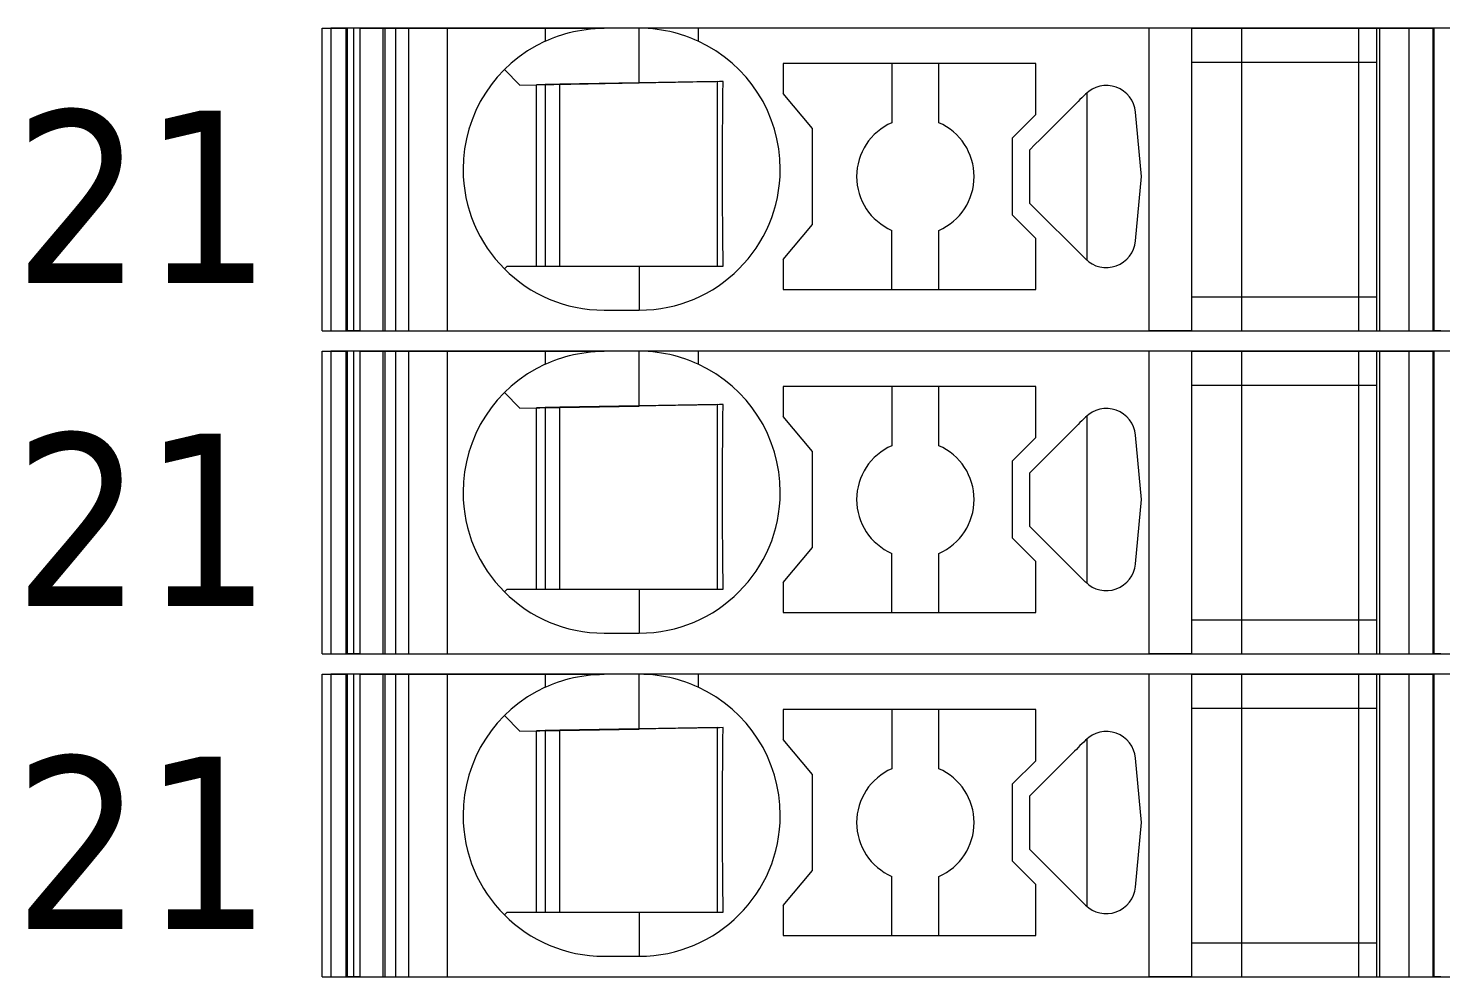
# Model space of a CAD drawing. Header units: millimetres. Extents: x 0 to 2100, y 0 to 1485.
# Drawn here: x 1216.85 to 1240.89, y 519.35 to 535.5 of the extents above; entities that cross this region are included whole.
import ezdxf
from ezdxf.enums import TextEntityAlignment as Align

# ---------------------------------------------------------------- set-up
doc = ezdxf.new("R2010")
doc.units = ezdxf.units.MM
for name, color, linetype, lineweight in [('EPLAN309', 5, 'Continuous', 5), ('EPLAN493', 5, 'Continuous', 5), ('MAIN-1', 7, 'Continuous', 5), ('MAIN-2', 7, 'Continuous', 5)]:
    doc.layers.add(name, color=color, linetype=linetype, lineweight=lineweight)
doc.styles.add('Tahoma', font='')
doc.styles.get('Tahoma').set_extended_font_data('Tahoma')

# ---------------------------------------------------------------- blocks, each defined once
blk = doc.blocks.new('EPLSYM_LibrarySPECIAL_Symbol12_Variant0_Placement8_48')
at = {"layer": 'EPLAN309', "lineweight": 13, "ltscale": 20}
blk.add_lwpolyline([(0, -5.15), (68.15, -5.15), (68.15, 0), (0, 0)], close=True, dxfattribs=at)
at = {"layer": 'EPLAN493', "color": 5, "style": 'Tahoma'}
blk.add_attdef('17_20450', text='', height=2.93475, dxfattribs=at).set_placement((0, -27.293475), align=Align.MIDDLE_RIGHT)
blk = doc.blocks.new('EPLSYM_LibrarySPECIAL_Symbol12_Variant0_Placement8_49')
at = {"layer": 'EPLAN309', "lineweight": 13, "ltscale": 20}
blk.add_lwpolyline([(0, -5.15), (68.15, -5.15), (68.15, 0), (0, 0)], close=True, dxfattribs=at)
at = {"layer": 'EPLAN493', "color": 5, "style": 'Tahoma'}
blk.add_attdef('17_20450', text='', height=2.93475, dxfattribs=at).set_placement((0, -27.293475), align=Align.MIDDLE_RIGHT)
blk = doc.blocks.new('EPLSYM_LibrarySPECIAL_Symbol12_Variant0_Placement8_50')
at = {"layer": 'EPLAN309', "lineweight": 13, "ltscale": 20}
blk.add_lwpolyline([(0, -5.15), (68.15, -5.15), (68.15, 0), (0, 0)], close=True, dxfattribs=at)
at = {"layer": 'EPLAN493', "color": 5, "style": 'Tahoma'}
blk.add_attdef('17_20450', text='', height=2.93475, dxfattribs=at).set_placement((0, -27.293475), align=Align.MIDDLE_RIGHT)

msp = doc.modelspace()

# ---------------------------------------------------------------- linework, layer by layer
at = {"layer": 'MAIN-1'}
for p, q in [((1221.85, 535.5), (1222.284, 535.5)), ((1221.85, 530.35), (1221.85, 535.5)), ((1222.393, 535.5), (1222.284, 535.5)), ((1222.284, 530.35), (1222.284, 535.5)), ((1222.501, 535.5), (1222.393, 535.5)), ((1222.393, 530.35), (1222.393, 535.5)), ((1222.501, 535.5), (1225.65, 535.5)), ((1222.501, 530.35), (1222.501, 535.5)), ((1225.65, 535.5), (1226.65, 535.5)), ((1225.65, 535.5), (1225.65, 535.282)), ((1226.346, 535.481), (1226.421, 535.489)), ((1226.421, 535.489), (1226.497, 535.495)), ((1226.497, 535.495), (1226.573, 535.499)), ((1226.573, 535.499), (1226.65, 535.5)), ((1227.25, 535.5), (1226.65, 535.5)), ((1227.327, 535.499), (1227.25, 535.5)), ((1228.25, 535.5), (1227.25, 535.5)), ((1227.25, 534.568), (1227.25, 535.5)), ((1227.403, 535.495), (1227.327, 535.499)), ((1227.479, 535.489), (1227.403, 535.495)), ((1227.554, 535.481), (1227.479, 535.489)), ((1235.932, 535.5), (1228.25, 535.5)), ((1228.25, 535.5), (1228.25, 535.282)), ((1236.65, 535.5), (1235.932, 535.5)), ((1235.932, 530.35), (1235.932, 535.5)), ((1236.65, 535.5), (1239.8, 535.5)), ((1236.65, 535.5), (1236.65, 530.35)), ((1239.8, 535.5), (1240.35, 535.5)), ((1239.8, 535.5), (1239.8, 530.35)), ((1240.35, 535.5), (1240.784, 535.5)), ((1240.35, 535.5), (1240.35, 530.35)), ((1240.893, 535.5), (1240.784, 535.5)), ((1240.784, 530.35), (1240.784, 535.5)), ((1225.65, 535.282), (1225.702, 535.305)), ((1225.702, 535.305), (1225.756, 535.327)), ((1225.756, 535.327), (1225.813, 535.349)), ((1225.813, 535.349), (1225.872, 535.37)), ((1225.872, 535.37), (1225.933, 535.39)), ((1225.933, 535.39), (1225.997, 535.409)), ((1225.997, 535.409), (1226.063, 535.427)), ((1226.063, 535.427), (1226.131, 535.443)), ((1226.131, 535.443), (1226.201, 535.458)), ((1226.201, 535.458), (1226.272, 535.47)), ((1226.272, 535.47), (1226.346, 535.481)), ((1227.628, 535.47), (1227.554, 535.481)), ((1227.699, 535.458), (1227.628, 535.47)), ((1227.769, 535.443), (1227.699, 535.458)), ((1227.837, 535.427), (1227.769, 535.443)), ((1227.903, 535.409), (1227.837, 535.427)), ((1227.967, 535.39), (1227.903, 535.409)), ((1228.028, 535.37), (1227.967, 535.39)), ((1228.087, 535.349), (1228.028, 535.37)), ((1228.144, 535.327), (1228.087, 535.349)), ((1228.198, 535.305), (1228.144, 535.327)), ((1228.25, 535.282), (1228.198, 535.305)), ((1224.953, 534.797), (1225.217, 534.533)), ((1229.7, 534.9), (1229.7, 534.389)), ((1234, 534.9), (1229.7, 534.9)), ((1231.55, 534.9), (1231.55, 533.892)), ((1232.35, 533.892), (1232.35, 534.9)), ((1234, 534.029), (1234, 534.9)), ((1236.65, 534.925), (1239.8, 534.925)), ((1225.217, 534.533), (1227.25, 534.568)), ((1225.5, 531.45), (1225.5, 534.538)), ((1225.65, 534.54), (1225.65, 531.45)), ((1225.9, 531.45), (1225.9, 534.545)), ((1227.345, 534.57), (1227.25, 534.568)), ((1227.438, 534.571), (1227.345, 534.57)), ((1227.53, 534.573), (1227.438, 534.571)), ((1227.618, 534.575), (1227.53, 534.573)), ((1227.703, 534.576), (1227.618, 534.575)), ((1227.786, 534.577), (1227.703, 534.576)), ((1227.865, 534.579), (1227.786, 534.577)), ((1227.943, 534.58), (1227.865, 534.579)), ((1228.017, 534.581), (1227.943, 534.58)), ((1228.09, 534.582), (1228.017, 534.581)), ((1228.16, 534.584), (1228.09, 534.582)), ((1228.229, 534.585), (1228.16, 534.584)), ((1228.297, 534.586), (1228.229, 534.585)), ((1228.363, 534.587), (1228.297, 534.586)), ((1228.428, 534.588), (1228.363, 534.587)), ((1228.491, 534.589), (1228.428, 534.588)), ((1228.554, 534.59), (1228.491, 534.589)), ((1228.615, 534.591), (1228.554, 534.59)), ((1228.579, 531.45), (1228.579, 534.591)), ((1228.676, 534.592), (1228.615, 534.591)), ((1228.676, 534.522), (1228.676, 534.592)), ((1228.673, 534.303), (1228.674, 534.377)), ((1228.673, 534.227), (1228.673, 534.303)), ((1228.674, 534.377), (1228.675, 534.45)), ((1228.675, 534.45), (1228.676, 534.522)), ((1230.2, 533.793), (1229.7, 534.389)), ((1234.784, 534.316), (1234.752, 534.285)), ((1234.815, 534.347), (1234.784, 534.316)), ((1234.846, 534.379), (1234.815, 534.347)), ((1234.867, 534.398), (1234.867, 531.552)), ((1228.67, 533.988), (1228.671, 534.07)), ((1228.671, 534.07), (1228.672, 534.149)), ((1228.672, 534.149), (1228.673, 534.227)), ((1234.521, 534.053), (1234.483, 534.015)), ((1234.558, 534.09), (1234.521, 534.053)), ((1234.594, 534.126), (1234.558, 534.09)), ((1234.627, 534.159), (1234.594, 534.126)), ((1234.658, 534.191), (1234.627, 534.159)), ((1234.69, 534.222), (1234.658, 534.191)), ((1234.721, 534.253), (1234.69, 534.222)), ((1234.752, 534.285), (1234.721, 534.253)), ((1235.802, 532.975), (1235.698, 534.072)), ((1228.669, 533.817), (1228.67, 533.904)), ((1228.669, 533.726), (1228.669, 533.817)), ((1228.67, 533.904), (1228.67, 533.988)), ((1233.6, 533.629), (1234, 534.029)), ((1234.323, 533.856), (1234.242, 533.774)), ((1234.402, 533.934), (1234.323, 533.856)), ((1234.443, 533.975), (1234.402, 533.934)), ((1234.483, 534.015), (1234.443, 533.975)), ((1228.668, 533.632), (1228.669, 533.726)), ((1228.668, 533.534), (1228.668, 533.632)), ((1230.2, 532.157), (1230.2, 533.793)), ((1233.6, 533.629), (1233.6, 532.321)), ((1234.072, 533.604), (1233.986, 533.518)), ((1234.158, 533.69), (1234.072, 533.604)), ((1234.242, 533.774), (1234.158, 533.69)), ((1228.667, 533.431), (1228.668, 533.534)), ((1228.667, 533.324), (1228.667, 533.431)), ((1228.667, 533.213), (1228.667, 533.324)), ((1233.986, 533.518), (1233.9, 533.432)), ((1233.9, 533.302), (1233.9, 533.432)), ((1228.667, 533.1), (1228.667, 533.213)), ((1228.667, 532.979), (1228.667, 533.1)), ((1233.9, 533.171), (1233.9, 533.302)), ((1233.9, 533.04), (1233.9, 533.171)), ((1228.667, 532.861), (1228.667, 532.979)), ((1228.667, 532.747), (1228.667, 532.861)), ((1233.9, 532.91), (1233.9, 533.04)), ((1233.9, 532.779), (1233.9, 532.91)), ((1235.698, 531.878), (1235.802, 532.975)), ((1228.668, 532.638), (1228.667, 532.747)), ((1228.668, 532.534), (1228.668, 532.638)), ((1233.9, 532.648), (1233.9, 532.779)), ((1233.9, 532.518), (1233.9, 532.648)), ((1228.669, 532.434), (1228.668, 532.534)), ((1228.669, 532.339), (1228.669, 532.434)), ((1233.9, 532.518), (1234.846, 531.571)), ((1228.67, 532.248), (1228.669, 532.339)), ((1228.671, 532.159), (1228.67, 532.248)), ((1228.672, 532.073), (1228.671, 532.159)), ((1229.7, 531.561), (1230.2, 532.157)), ((1234, 531.921), (1233.6, 532.321)), ((1228.672, 531.99), (1228.672, 532.073)), ((1228.673, 531.908), (1228.672, 531.99)), ((1228.674, 531.829), (1228.673, 531.908)), ((1231.55, 531.05), (1231.55, 532.058)), ((1232.35, 531.05), (1232.35, 532.058)), ((1234, 531.05), (1234, 531.921)), ((1228.675, 531.75), (1228.674, 531.829)), ((1228.676, 531.674), (1228.675, 531.75)), ((1228.676, 531.598), (1228.676, 531.674)), ((1225, 531.45), (1224.953, 531.403)), ((1225, 531.45), (1227.25, 531.45)), ((1227.25, 531.45), (1227.342, 531.45)), ((1227.25, 531.45), (1227.25, 530.7)), ((1227.342, 531.45), (1227.433, 531.45)), ((1227.433, 531.45), (1227.523, 531.45)), ((1227.523, 531.45), (1227.61, 531.45)), ((1227.61, 531.45), (1227.695, 531.45)), ((1227.695, 531.45), (1227.778, 531.45)), ((1227.778, 531.45), (1227.858, 531.45)), ((1227.858, 531.45), (1227.936, 531.45)), ((1227.936, 531.45), (1228.011, 531.45)), ((1228.011, 531.45), (1228.085, 531.45)), ((1228.085, 531.45), (1228.157, 531.45)), ((1228.157, 531.45), (1228.226, 531.45)), ((1228.226, 531.45), (1228.295, 531.45)), ((1228.295, 531.45), (1228.361, 531.45)), ((1228.361, 531.45), (1228.427, 531.45)), ((1228.427, 531.45), (1228.491, 531.45)), ((1228.491, 531.45), (1228.555, 531.45)), ((1228.555, 531.45), (1228.617, 531.45)), ((1228.617, 531.45), (1228.678, 531.45)), ((1228.677, 531.524), (1228.676, 531.598)), ((1228.678, 531.45), (1228.677, 531.524)), ((1229.7, 531.561), (1229.7, 531.05)), ((1229.7, 531.05), (1234, 531.05)), ((1236.65, 530.925), (1239.8, 530.925)), ((1226.65, 530.7), (1227.25, 530.7)), ((1221.85, 530.35), (1222.284, 530.35)), ((1222.393, 530.35), (1222.284, 530.35)), ((1222.501, 530.35), (1222.393, 530.35)), ((1222.501, 530.35), (1235.932, 530.35)), ((1236.65, 530.35), (1235.932, 530.35)), ((1236.65, 530.35), (1239.8, 530.35)), ((1239.8, 530.35), (1240.35, 530.35)), ((1240.35, 530.35), (1240.784, 530.35)), ((1240.893, 530.35), (1240.784, 530.35)), ((1221.85, 530), (1222.284, 530)), ((1221.85, 524.85), (1221.85, 530)), ((1222.393, 530), (1222.284, 530)), ((1222.284, 524.85), (1222.284, 530)), ((1222.501, 530), (1222.393, 530)), ((1222.393, 524.85), (1222.393, 530)), ((1222.501, 530), (1225.65, 530)), ((1222.501, 524.85), (1222.501, 530)), ((1225.65, 530), (1226.65, 530)), ((1225.65, 530), (1225.65, 529.782)), ((1226.131, 529.943), (1226.201, 529.958)), ((1226.201, 529.958), (1226.272, 529.97)), ((1226.272, 529.97), (1226.346, 529.981)), ((1226.346, 529.981), (1226.421, 529.989)), ((1226.421, 529.989), (1226.497, 529.995)), ((1226.497, 529.995), (1226.573, 529.999)), ((1226.573, 529.999), (1226.65, 530)), ((1227.25, 530), (1226.65, 530)), ((1227.327, 529.999), (1227.25, 530)), ((1228.25, 530), (1227.25, 530)), ((1227.25, 529.068), (1227.25, 530)), ((1227.403, 529.995), (1227.327, 529.999)), ((1227.479, 529.989), (1227.403, 529.995)), ((1227.554, 529.981), (1227.479, 529.989)), ((1227.628, 529.97), (1227.554, 529.981)), ((1227.699, 529.958), (1227.628, 529.97)), ((1227.769, 529.943), (1227.699, 529.958)), ((1235.932, 530), (1228.25, 530)), ((1228.25, 530), (1228.25, 529.782)), ((1236.65, 530), (1235.932, 530)), ((1235.932, 524.85), (1235.932, 530)), ((1236.65, 530), (1239.8, 530)), ((1236.65, 530), (1236.65, 524.85)), ((1239.8, 530), (1240.35, 530)), ((1239.8, 530), (1239.8, 524.85)), ((1240.35, 530), (1240.784, 530)), ((1240.35, 530), (1240.35, 524.85)), ((1240.893, 530), (1240.784, 530)), ((1240.784, 524.85), (1240.784, 530)), ((1225.65, 529.782), (1225.702, 529.805)), ((1225.702, 529.805), (1225.756, 529.827)), ((1225.756, 529.827), (1225.813, 529.849)), ((1225.813, 529.849), (1225.872, 529.87)), ((1225.872, 529.87), (1225.933, 529.89)), ((1225.933, 529.89), (1225.997, 529.909)), ((1225.997, 529.909), (1226.063, 529.927)), ((1226.063, 529.927), (1226.131, 529.943)), ((1227.837, 529.927), (1227.769, 529.943)), ((1227.903, 529.909), (1227.837, 529.927)), ((1227.967, 529.89), (1227.903, 529.909)), ((1228.028, 529.87), (1227.967, 529.89)), ((1228.087, 529.849), (1228.028, 529.87)), ((1228.144, 529.827), (1228.087, 529.849)), ((1228.198, 529.805), (1228.144, 529.827)), ((1228.25, 529.782), (1228.198, 529.805)), ((1224.953, 529.297), (1225.217, 529.033)), ((1229.7, 529.4), (1229.7, 528.889)), ((1234, 529.4), (1229.7, 529.4)), ((1231.55, 529.4), (1231.55, 528.392)), ((1232.35, 528.392), (1232.35, 529.4)), ((1234, 528.529), (1234, 529.4)), ((1236.65, 529.425), (1239.8, 529.425)), ((1225.217, 529.033), (1227.25, 529.068)), ((1225.5, 525.95), (1225.5, 529.038)), ((1225.65, 529.04), (1225.65, 525.95)), ((1225.9, 525.95), (1225.9, 529.045)), ((1227.345, 529.07), (1227.25, 529.068)), ((1227.438, 529.071), (1227.345, 529.07)), ((1227.53, 529.073), (1227.438, 529.071)), ((1227.618, 529.075), (1227.53, 529.073)), ((1227.703, 529.076), (1227.618, 529.075)), ((1227.786, 529.077), (1227.703, 529.076)), ((1227.865, 529.079), (1227.786, 529.077)), ((1227.943, 529.08), (1227.865, 529.079)), ((1228.017, 529.081), (1227.943, 529.08)), ((1228.09, 529.082), (1228.017, 529.081)), ((1228.16, 529.084), (1228.09, 529.082)), ((1228.229, 529.085), (1228.16, 529.084)), ((1228.297, 529.086), (1228.229, 529.085)), ((1228.363, 529.087), (1228.297, 529.086)), ((1228.428, 529.088), (1228.363, 529.087)), ((1228.491, 529.089), (1228.428, 529.088)), ((1228.554, 529.09), (1228.491, 529.089)), ((1228.615, 529.091), (1228.554, 529.09)), ((1228.579, 525.95), (1228.579, 529.091)), ((1228.676, 529.092), (1228.615, 529.091)), ((1228.675, 528.95), (1228.676, 529.022)), ((1228.676, 529.022), (1228.676, 529.092)), ((1228.673, 528.803), (1228.674, 528.877)), ((1228.673, 528.727), (1228.673, 528.803)), ((1228.674, 528.877), (1228.675, 528.95)), ((1230.2, 528.293), (1229.7, 528.889)), ((1234.752, 528.785), (1234.721, 528.753)), ((1234.784, 528.816), (1234.752, 528.785)), ((1234.815, 528.847), (1234.784, 528.816)), ((1234.846, 528.879), (1234.815, 528.847)), ((1234.867, 528.898), (1234.867, 526.052)), ((1228.67, 528.488), (1228.671, 528.57)), ((1228.671, 528.57), (1228.672, 528.649)), ((1228.672, 528.649), (1228.673, 528.727)), ((1233.6, 528.129), (1234, 528.529)), ((1234.483, 528.515), (1234.443, 528.475)), ((1234.521, 528.553), (1234.483, 528.515)), ((1234.558, 528.59), (1234.521, 528.553)), ((1234.594, 528.626), (1234.558, 528.59)), ((1234.627, 528.659), (1234.594, 528.626)), ((1234.658, 528.691), (1234.627, 528.659)), ((1234.69, 528.722), (1234.658, 528.691)), ((1234.721, 528.753), (1234.69, 528.722)), ((1235.802, 527.475), (1235.698, 528.572)), ((1228.669, 528.317), (1228.67, 528.404)), ((1228.669, 528.226), (1228.669, 528.317)), ((1228.67, 528.404), (1228.67, 528.488)), ((1230.2, 526.657), (1230.2, 528.293)), ((1234.242, 528.274), (1234.158, 528.19)), ((1234.323, 528.356), (1234.242, 528.274)), ((1234.402, 528.434), (1234.323, 528.356)), ((1234.443, 528.475), (1234.402, 528.434)), ((1228.667, 527.931), (1228.668, 528.034)), ((1228.668, 528.132), (1228.669, 528.226)), ((1228.668, 528.034), (1228.668, 528.132)), ((1233.6, 528.129), (1233.6, 526.821)), ((1234.072, 528.104), (1233.986, 528.018)), ((1234.158, 528.19), (1234.072, 528.104)), ((1228.667, 527.824), (1228.667, 527.931)), ((1228.667, 527.713), (1228.667, 527.824)), ((1233.986, 528.018), (1233.9, 527.932)), ((1233.9, 527.802), (1233.9, 527.932)), ((1233.9, 527.671), (1233.9, 527.802)), ((1228.667, 527.6), (1228.667, 527.713)), ((1228.667, 527.479), (1228.667, 527.6)), ((1233.9, 527.54), (1233.9, 527.671)), ((1228.667, 527.361), (1228.667, 527.479)), ((1228.667, 527.247), (1228.667, 527.361)), ((1233.9, 527.41), (1233.9, 527.54)), ((1233.9, 527.279), (1233.9, 527.41)), ((1235.698, 526.378), (1235.802, 527.475)), ((1228.668, 527.138), (1228.667, 527.247)), ((1228.668, 527.034), (1228.668, 527.138)), ((1233.9, 527.148), (1233.9, 527.279)), ((1233.9, 527.018), (1233.9, 527.148)), ((1228.669, 526.934), (1228.668, 527.034)), ((1228.669, 526.839), (1228.669, 526.934)), ((1228.67, 526.748), (1228.669, 526.839)), ((1233.9, 527.018), (1234.846, 526.071)), ((1228.671, 526.659), (1228.67, 526.748)), ((1228.672, 526.573), (1228.671, 526.659)), ((1229.7, 526.061), (1230.2, 526.657)), ((1234, 526.421), (1233.6, 526.821)), ((1228.672, 526.49), (1228.672, 526.573)), ((1228.673, 526.408), (1228.672, 526.49)), ((1228.674, 526.329), (1228.673, 526.408)), ((1231.55, 525.55), (1231.55, 526.558)), ((1232.35, 525.55), (1232.35, 526.558)), ((1234, 525.55), (1234, 526.421)), ((1228.675, 526.25), (1228.674, 526.329)), ((1228.676, 526.174), (1228.675, 526.25)), ((1228.676, 526.098), (1228.676, 526.174)), ((1225, 525.95), (1224.953, 525.903)), ((1225, 525.95), (1227.25, 525.95)), ((1227.25, 525.95), (1227.342, 525.95)), ((1227.25, 525.95), (1227.25, 525.2)), ((1227.342, 525.95), (1227.433, 525.95)), ((1227.433, 525.95), (1227.523, 525.95)), ((1227.523, 525.95), (1227.61, 525.95)), ((1227.61, 525.95), (1227.695, 525.95)), ((1227.695, 525.95), (1227.778, 525.95)), ((1227.778, 525.95), (1227.858, 525.95)), ((1227.858, 525.95), (1227.936, 525.95)), ((1227.936, 525.95), (1228.011, 525.95)), ((1228.011, 525.95), (1228.085, 525.95)), ((1228.085, 525.95), (1228.157, 525.95)), ((1228.157, 525.95), (1228.226, 525.95)), ((1228.226, 525.95), (1228.295, 525.95)), ((1228.295, 525.95), (1228.361, 525.95)), ((1228.361, 525.95), (1228.427, 525.95)), ((1228.427, 525.95), (1228.491, 525.95)), ((1228.491, 525.95), (1228.555, 525.95)), ((1228.555, 525.95), (1228.617, 525.95)), ((1228.617, 525.95), (1228.678, 525.95)), ((1228.677, 526.024), (1228.676, 526.098)), ((1228.678, 525.95), (1228.677, 526.024)), ((1229.7, 526.061), (1229.7, 525.55)), ((1229.7, 525.55), (1234, 525.55)), ((1236.65, 525.425), (1239.8, 525.425)), ((1226.65, 525.2), (1227.25, 525.2)), ((1221.85, 524.85), (1222.284, 524.85)), ((1222.393, 524.85), (1222.284, 524.85)), ((1222.501, 524.85), (1222.393, 524.85)), ((1222.501, 524.85), (1235.932, 524.85)), ((1236.65, 524.85), (1235.932, 524.85)), ((1236.65, 524.85), (1239.8, 524.85)), ((1239.8, 524.85), (1240.35, 524.85)), ((1240.35, 524.85), (1240.784, 524.85)), ((1240.893, 524.85), (1240.784, 524.85)), ((1221.85, 524.5), (1222.284, 524.5)), ((1221.85, 519.35), (1221.85, 524.5)), ((1222.393, 524.5), (1222.284, 524.5)), ((1222.284, 519.35), (1222.284, 524.5)), ((1222.501, 524.5), (1222.393, 524.5)), ((1222.393, 519.35), (1222.393, 524.5)), ((1222.501, 524.5), (1225.65, 524.5)), ((1222.501, 519.35), (1222.501, 524.5)), ((1225.65, 524.5), (1226.65, 524.5)), ((1225.65, 524.5), (1225.65, 524.282)), ((1225.997, 524.409), (1226.063, 524.427)), ((1226.063, 524.427), (1226.131, 524.443)), ((1226.131, 524.443), (1226.201, 524.458)), ((1226.201, 524.458), (1226.272, 524.47)), ((1226.272, 524.47), (1226.346, 524.481)), ((1226.346, 524.481), (1226.421, 524.489)), ((1226.421, 524.489), (1226.497, 524.495)), ((1226.497, 524.495), (1226.573, 524.499)), ((1226.573, 524.499), (1226.65, 524.5)), ((1227.25, 524.5), (1226.65, 524.5)), ((1227.327, 524.499), (1227.25, 524.5)), ((1228.25, 524.5), (1227.25, 524.5)), ((1227.25, 523.568), (1227.25, 524.5)), ((1227.403, 524.495), (1227.327, 524.499)), ((1227.479, 524.489), (1227.403, 524.495)), ((1227.554, 524.481), (1227.479, 524.489)), ((1227.628, 524.47), (1227.554, 524.481)), ((1227.699, 524.458), (1227.628, 524.47)), ((1227.769, 524.443), (1227.699, 524.458)), ((1227.837, 524.427), (1227.769, 524.443)), ((1227.903, 524.409), (1227.837, 524.427)), ((1235.932, 524.5), (1228.25, 524.5)), ((1228.25, 524.5), (1228.25, 524.282)), ((1236.65, 524.5), (1235.932, 524.5)), ((1235.932, 519.35), (1235.932, 524.5)), ((1236.65, 524.5), (1239.8, 524.5)), ((1236.65, 524.5), (1236.65, 519.35)), ((1239.8, 524.5), (1240.35, 524.5)), ((1239.8, 524.5), (1239.8, 519.35)), ((1240.35, 524.5), (1240.784, 524.5)), ((1240.35, 524.5), (1240.35, 519.35)), ((1240.893, 524.5), (1240.784, 524.5)), ((1240.784, 519.35), (1240.784, 524.5)), ((1225.65, 524.282), (1225.702, 524.305)), ((1225.702, 524.305), (1225.756, 524.327)), ((1225.756, 524.327), (1225.813, 524.349)), ((1225.813, 524.349), (1225.872, 524.37)), ((1225.872, 524.37), (1225.933, 524.39)), ((1225.933, 524.39), (1225.997, 524.409)), ((1227.967, 524.39), (1227.903, 524.409)), ((1228.028, 524.37), (1227.967, 524.39)), ((1228.087, 524.349), (1228.028, 524.37)), ((1228.144, 524.327), (1228.087, 524.349)), ((1228.198, 524.305), (1228.144, 524.327)), ((1228.25, 524.282), (1228.198, 524.305)), ((1224.953, 523.797), (1225.217, 523.533)), ((1229.7, 523.9), (1229.7, 523.389)), ((1234, 523.9), (1229.7, 523.9)), ((1231.55, 523.9), (1231.55, 522.892)), ((1232.35, 522.892), (1232.35, 523.9)), ((1234, 523.029), (1234, 523.9)), ((1236.65, 523.925), (1239.8, 523.925)), ((1225.217, 523.533), (1227.25, 523.568)), ((1225.5, 520.45), (1225.5, 523.538)), ((1225.65, 523.54), (1225.65, 520.45)), ((1225.9, 520.45), (1225.9, 523.545)), ((1227.345, 523.57), (1227.25, 523.568)), ((1227.438, 523.571), (1227.345, 523.57)), ((1227.53, 523.573), (1227.438, 523.571)), ((1227.618, 523.575), (1227.53, 523.573)), ((1227.703, 523.576), (1227.618, 523.575)), ((1227.786, 523.577), (1227.703, 523.576)), ((1227.865, 523.579), (1227.786, 523.577)), ((1227.943, 523.58), (1227.865, 523.579)), ((1228.017, 523.581), (1227.943, 523.58)), ((1228.09, 523.582), (1228.017, 523.581)), ((1228.16, 523.584), (1228.09, 523.582)), ((1228.229, 523.585), (1228.16, 523.584)), ((1228.297, 523.586), (1228.229, 523.585)), ((1228.363, 523.587), (1228.297, 523.586)), ((1228.428, 523.588), (1228.363, 523.587)), ((1228.491, 523.589), (1228.428, 523.588)), ((1228.554, 523.59), (1228.491, 523.589)), ((1228.615, 523.591), (1228.554, 523.59)), ((1228.579, 520.45), (1228.579, 523.591)), ((1228.676, 523.592), (1228.615, 523.591)), ((1228.675, 523.45), (1228.676, 523.522)), ((1228.676, 523.522), (1228.676, 523.592)), ((1228.672, 523.149), (1228.673, 523.227)), ((1228.673, 523.303), (1228.674, 523.377)), ((1228.673, 523.227), (1228.673, 523.303)), ((1228.674, 523.377), (1228.675, 523.45)), ((1230.2, 522.793), (1229.7, 523.389)), ((1234.721, 523.253), (1234.69, 523.222)), ((1234.752, 523.285), (1234.721, 523.253)), ((1234.784, 523.316), (1234.752, 523.285)), ((1234.815, 523.347), (1234.784, 523.316)), ((1234.846, 523.379), (1234.815, 523.347)), ((1234.867, 523.398), (1234.867, 520.552)), ((1228.67, 522.988), (1228.671, 523.07)), ((1228.67, 522.904), (1228.67, 522.988)), ((1228.671, 523.07), (1228.672, 523.149)), ((1233.6, 522.629), (1234, 523.029)), ((1234.483, 523.015), (1234.443, 522.975)), ((1234.521, 523.053), (1234.483, 523.015)), ((1234.558, 523.09), (1234.521, 523.053)), ((1234.594, 523.126), (1234.558, 523.09)), ((1234.627, 523.159), (1234.594, 523.126)), ((1234.658, 523.191), (1234.627, 523.159)), ((1234.69, 523.222), (1234.658, 523.191)), ((1235.802, 521.975), (1235.698, 523.072)), ((1228.669, 522.817), (1228.67, 522.904)), ((1228.669, 522.726), (1228.669, 522.817)), ((1230.2, 521.157), (1230.2, 522.793)), ((1234.242, 522.774), (1234.158, 522.69)), ((1234.323, 522.856), (1234.242, 522.774)), ((1234.402, 522.934), (1234.323, 522.856)), ((1234.443, 522.975), (1234.402, 522.934)), ((1228.667, 522.431), (1228.668, 522.534)), ((1228.668, 522.632), (1228.669, 522.726)), ((1228.668, 522.534), (1228.668, 522.632)), ((1233.6, 522.629), (1233.6, 521.321)), ((1233.986, 522.518), (1233.9, 522.432)), ((1234.072, 522.604), (1233.986, 522.518)), ((1234.158, 522.69), (1234.072, 522.604)), ((1228.667, 522.324), (1228.667, 522.431)), ((1228.667, 522.213), (1228.667, 522.324)), ((1233.9, 522.302), (1233.9, 522.432)), ((1233.9, 522.171), (1233.9, 522.302)), ((1228.667, 522.1), (1228.667, 522.213)), ((1228.667, 521.979), (1228.667, 522.1)), ((1233.9, 522.04), (1233.9, 522.171)), ((1233.9, 521.91), (1233.9, 522.04)), ((1228.667, 521.861), (1228.667, 521.979)), ((1228.667, 521.747), (1228.667, 521.861)), ((1233.9, 521.779), (1233.9, 521.91)), ((1235.698, 520.878), (1235.802, 521.975)), ((1228.668, 521.638), (1228.667, 521.747)), ((1228.668, 521.534), (1228.668, 521.638)), ((1233.9, 521.648), (1233.9, 521.779)), ((1233.9, 521.518), (1233.9, 521.648)), ((1228.669, 521.434), (1228.668, 521.534)), ((1228.669, 521.339), (1228.669, 521.434)), ((1228.67, 521.248), (1228.669, 521.339)), ((1234, 520.921), (1233.6, 521.321)), ((1233.9, 521.518), (1234.846, 520.571)), ((1228.671, 521.159), (1228.67, 521.248)), ((1228.672, 521.073), (1228.671, 521.159)), ((1228.672, 520.99), (1228.672, 521.073)), ((1229.7, 520.561), (1230.2, 521.157)), ((1228.673, 520.908), (1228.672, 520.99)), ((1228.674, 520.829), (1228.673, 520.908)), ((1228.675, 520.75), (1228.674, 520.829)), ((1231.55, 520.05), (1231.55, 521.058)), ((1232.35, 520.05), (1232.35, 521.058)), ((1234, 520.05), (1234, 520.921)), ((1228.676, 520.674), (1228.675, 520.75)), ((1228.676, 520.598), (1228.676, 520.674)), ((1228.677, 520.524), (1228.676, 520.598)), ((1225, 520.45), (1224.953, 520.403)), ((1225, 520.45), (1227.25, 520.45)), ((1227.25, 520.45), (1227.342, 520.45)), ((1227.25, 520.45), (1227.25, 519.7)), ((1227.342, 520.45), (1227.433, 520.45)), ((1227.433, 520.45), (1227.523, 520.45)), ((1227.523, 520.45), (1227.61, 520.45)), ((1227.61, 520.45), (1227.695, 520.45)), ((1227.695, 520.45), (1227.778, 520.45)), ((1227.778, 520.45), (1227.858, 520.45)), ((1227.858, 520.45), (1227.936, 520.45)), ((1227.936, 520.45), (1228.011, 520.45)), ((1228.011, 520.45), (1228.085, 520.45)), ((1228.085, 520.45), (1228.157, 520.45)), ((1228.157, 520.45), (1228.226, 520.45)), ((1228.226, 520.45), (1228.295, 520.45)), ((1228.295, 520.45), (1228.361, 520.45)), ((1228.361, 520.45), (1228.427, 520.45)), ((1228.427, 520.45), (1228.491, 520.45)), ((1228.491, 520.45), (1228.555, 520.45)), ((1228.555, 520.45), (1228.617, 520.45)), ((1228.617, 520.45), (1228.678, 520.45)), ((1228.678, 520.45), (1228.677, 520.524)), ((1229.7, 520.561), (1229.7, 520.05)), ((1229.7, 520.05), (1234, 520.05)), ((1236.65, 519.925), (1239.8, 519.925)), ((1226.65, 519.7), (1227.25, 519.7)), ((1221.85, 519.35), (1222.284, 519.35)), ((1222.393, 519.35), (1222.284, 519.35)), ((1222.501, 519.35), (1222.393, 519.35)), ((1222.501, 519.35), (1235.932, 519.35)), ((1236.65, 519.35), (1235.932, 519.35)), ((1236.65, 519.35), (1239.8, 519.35)), ((1239.8, 519.35), (1240.35, 519.35)), ((1240.35, 519.35), (1240.784, 519.35)), ((1240.893, 519.35), (1240.784, 519.35))]:
    msp.add_line(p, q, dxfattribs=at)
for centre, radius, start, end in [((1226.65, 533.1), 2.4, 114.6244, 180), ((1227.25, 533.1), 2.4, 0, 65.3756), ((1235.2, 534.025), 0.5, 5.4404, 135), ((1231.95, 532.975), 1, 113.5782, 180), ((1231.95, 532.975), 1, 0, 66.4218), ((1226.65, 533.1), 2.4, 180, 270), ((1227.25, 533.1), 2.4, 270, 0), ((1231.95, 532.975), 1, 180, 246.4218), ((1231.95, 532.975), 1, 293.5782, 0), ((1235.2, 531.925), 0.5, 225, 354.5596), ((1226.65, 527.6), 2.4, 114.6244, 180), ((1227.25, 527.6), 2.4, 0, 65.3756), ((1235.2, 528.525), 0.5, 5.4404, 135), ((1231.95, 527.475), 1, 113.5782, 180), ((1231.95, 527.475), 1, 0, 66.4218), ((1226.65, 527.6), 2.4, 180, 270), ((1227.25, 527.6), 2.4, 270, 0), ((1231.95, 527.475), 1, 180, 246.4218), ((1231.95, 527.475), 1, 293.5782, 0), ((1235.2, 526.425), 0.5, 225, 354.5596), ((1226.65, 522.1), 2.4, 114.6244, 180), ((1227.25, 522.1), 2.4, 0, 65.3756), ((1235.2, 523.025), 0.5, 5.4404, 135), ((1231.95, 521.975), 1, 113.5782, 180), ((1231.95, 521.975), 1, 0, 66.4218), ((1226.65, 522.1), 2.4, 180, 270), ((1227.25, 522.1), 2.4, 270, 0), ((1231.95, 521.975), 1, 180, 246.4218), ((1231.95, 521.975), 1, 293.5782, 0), ((1235.2, 520.925), 0.5, 225, 354.5596)]:
    msp.add_arc(centre, radius, start, end, dxfattribs=at)
at = {"layer": 'MAIN-2'}
for p, q in [((1222.256, 535.5), (1222.256, 530.35)), ((1222.889, 530.35), (1222.889, 535.5)), ((1222.917, 535.5), (1222.917, 530.35)), ((1223.102, 535.5), (1223.102, 530.35)), ((1223.32, 535.5), (1223.32, 530.35)), ((1223.981, 535.5), (1223.981, 530.35)), ((1237.506, 530.35), (1237.506, 535.5)), ((1239.491, 535.5), (1239.491, 530.35)), ((1239.85, 535.5), (1239.85, 530.35)), ((1240.756, 535.5), (1240.756, 530.35)), ((1225.217, 534.533), (1225.5, 534.538)), ((1225.65, 534.542), (1225.5, 534.539)), ((1225.5, 534.539), (1225.5, 534.538)), ((1225.5, 534.538), (1225.5, 534.538)), ((1225.9, 534.548), (1225.65, 534.543)), ((1225.65, 534.542), (1225.65, 534.543)), ((1225.65, 534.542), (1225.65, 534.54)), ((1225.9, 534.553), (1228.579, 534.6)), ((1225.9, 534.548), (1225.9, 534.553)), ((1225.9, 534.545), (1225.9, 534.548)), ((1228.579, 534.6), (1228.676, 534.592)), ((1228.579, 534.591), (1228.579, 534.6)), ((1225.65, 531.45), (1225.65, 531.45)), ((1225.9, 531.45), (1225.9, 531.45)), ((1222.256, 530), (1222.256, 524.85)), ((1222.889, 524.85), (1222.889, 530)), ((1222.917, 530), (1222.917, 524.85)), ((1223.102, 530), (1223.102, 524.85)), ((1223.32, 530), (1223.32, 524.85)), ((1223.981, 530), (1223.981, 524.85)), ((1237.506, 524.85), (1237.506, 530)), ((1239.491, 530), (1239.491, 524.85)), ((1239.85, 530), (1239.85, 524.85)), ((1240.756, 530), (1240.756, 524.85)), ((1225.217, 529.033), (1225.5, 529.038)), ((1225.65, 529.042), (1225.5, 529.039)), ((1225.5, 529.039), (1225.5, 529.038)), ((1225.5, 529.038), (1225.5, 529.038)), ((1225.9, 529.048), (1225.65, 529.043)), ((1225.65, 529.042), (1225.65, 529.043)), ((1225.65, 529.042), (1225.65, 529.04)), ((1225.9, 529.053), (1228.579, 529.1)), ((1225.9, 529.048), (1225.9, 529.053)), ((1225.9, 529.045), (1225.9, 529.048)), ((1228.579, 529.1), (1228.676, 529.092)), ((1228.579, 529.091), (1228.579, 529.1)), ((1225.65, 525.95), (1225.65, 525.95)), ((1225.9, 525.95), (1225.9, 525.95)), ((1222.256, 524.5), (1222.256, 519.35)), ((1222.889, 519.35), (1222.889, 524.5)), ((1222.917, 524.5), (1222.917, 519.35)), ((1223.102, 524.5), (1223.102, 519.35)), ((1223.32, 524.5), (1223.32, 519.35)), ((1223.981, 524.5), (1223.981, 519.35)), ((1237.506, 519.35), (1237.506, 524.5)), ((1239.491, 524.5), (1239.491, 519.35)), ((1239.85, 524.5), (1239.85, 519.35)), ((1240.756, 524.5), (1240.756, 519.35)), ((1225.217, 523.533), (1225.5, 523.538)), ((1225.65, 523.542), (1225.5, 523.539)), ((1225.5, 523.539), (1225.5, 523.538)), ((1225.5, 523.538), (1225.5, 523.538)), ((1225.9, 523.548), (1225.65, 523.543)), ((1225.65, 523.542), (1225.65, 523.543)), ((1225.65, 523.542), (1225.65, 523.54)), ((1225.9, 523.553), (1228.579, 523.6)), ((1225.9, 523.548), (1225.9, 523.553)), ((1225.9, 523.545), (1225.9, 523.548)), ((1228.579, 523.6), (1228.676, 523.592)), ((1228.579, 523.591), (1228.579, 523.6)), ((1225.65, 520.45), (1225.65, 520.45)), ((1225.9, 520.45), (1225.9, 520.45))]:
    msp.add_line(p, q, dxfattribs=at)

# ---------------------------------------------------------------- block references
ref = msp.add_blockref('EPLSYM_LibrarySPECIAL_Symbol12_Variant0_Placement8_48', (1222, 535.5))
ref.add_attrib('17_20450', '21', dxfattribs={"layer": 'EPLAN493', "color": 5, "height": 2.9348, "style": 'Tahoma'}).set_placement((1221, 532.632), align=Align.MIDDLE_RIGHT)
ref = msp.add_blockref('EPLSYM_LibrarySPECIAL_Symbol12_Variant0_Placement8_49', (1222, 530))
ref.add_attrib('17_20450', '21', dxfattribs={"layer": 'EPLAN493', "color": 5, "height": 2.9348, "style": 'Tahoma'}).set_placement((1221, 527.132), align=Align.MIDDLE_RIGHT)
ref = msp.add_blockref('EPLSYM_LibrarySPECIAL_Symbol12_Variant0_Placement8_50', (1222, 524.5))
ref.add_attrib('17_20450', '21', dxfattribs={"layer": 'EPLAN493', "color": 5, "height": 2.9348, "style": 'Tahoma'}).set_placement((1221, 521.632), align=Align.MIDDLE_RIGHT)

doc.saveas('drawing.dxf')
